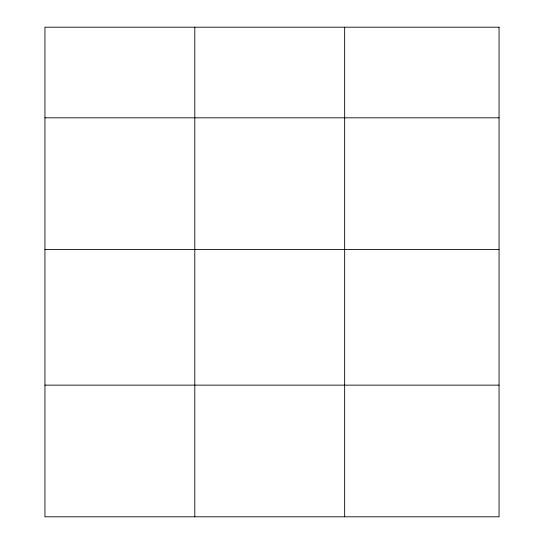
<?xml version="1.0" encoding="UTF-8"?>
<svg xmlns="http://www.w3.org/2000/svg" width="544" height="544" viewBox="0 0 544 544"><rect width="100%" height="100%" fill="white"/><g stroke="black" fill="none" stroke-linecap="round" stroke-linejoin="round"><path stroke-width="0.82" d="M44.941 117.824L499.059 117.824M44.941 249.485L499.059 249.485M44.941 385.138L499.059 385.138M344.658 27.2L344.658 516.8M194.8 27.2L194.8 516.8M499.059 27.2L44.941 27.2L44.941 516.8L499.059 516.8L499.059 27.2"/></g></svg>
